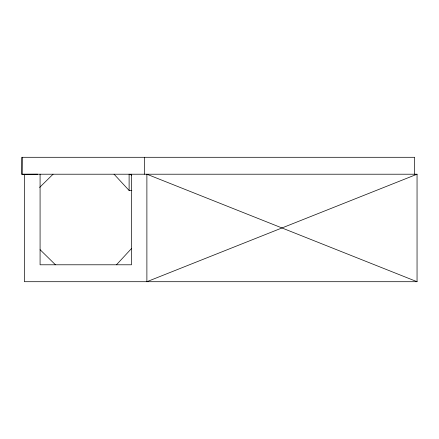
<?xml version="1.0" encoding="UTF-8"?>
<svg xmlns="http://www.w3.org/2000/svg" width="439" height="439" viewBox="0 0 439 439"><rect width="100%" height="100%" fill="white"/><g stroke="black" fill="none" stroke-linecap="round" stroke-linejoin="round"><path stroke-width="0.66" d="M37.694 174.212L21.95 174.299L22.01 157.294L414.657 157.294L414.657 174.212M21.95 174.299L22.01 157.294M116.45 264.788L131.502 248.534M39.614 187.437L53.075 174.212M417.05 174.212L146.884 281.706L146.884 174.212L417.05 281.706L417.05 174.212L22.01 174.212M114.058 174.212L129.11 190.466L131.837 190.466M417.05 281.706L24.397 281.706L24.397 174.212M131.689 175.068L129.11 174.212L129.11 190.466M40.081 249.676L55.462 264.788M144.491 157.294L144.491 174.212M131.502 174.212L131.502 264.788L40.081 264.788L40.081 174.212"/></g></svg>
